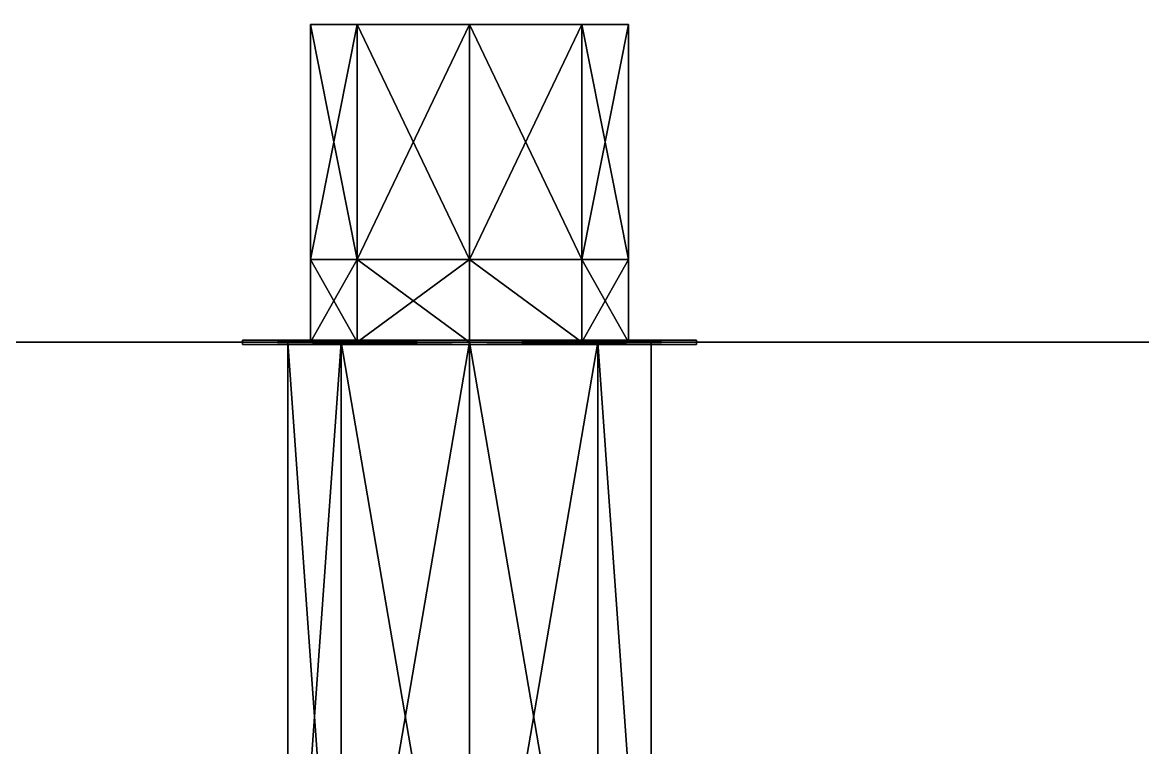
# Model space of a CAD drawing. Extents: x -150 to 2334, y -150 to 2984.
# Drawn here: x 1724.15 to 1748.83, y 2210.86 to 2226.84 of the extents above; entities that cross this region are included whole.
import ezdxf

# ---------------------------------------------------------------- set-up
doc = ezdxf.new("R2010")
doc.units = 0
for name, color, linetype in [('LAYER0', 7, 'CONTINUOUS'), ('LAYER100', 9, 'CONTINUOUS'), ('LAYER176', 251, 'CONTINUOUS'), ('LAYER276', 7, 'CONTINUOUS'), ('LAYER311', 7, 'CONTINUOUS'), ('LAYER558', 7, 'CONTINUOUS'), ('LAYER728', 251, 'CONTINUOUS'), ('LAYER73', 7, 'CONTINUOUS'), ('LAYER74', 9, 'CONTINUOUS'), ('LAYER82', 7, 'CONTINUOUS'), ('LAYER91', 9, 'CONTINUOUS'), ('LAYER99', 7, 'CONTINUOUS')]:
    doc.layers.add(name, color=color, linetype=linetype)

msp = doc.modelspace()

# ---------------------------------------------------------------- linework, layer by layer
at = {"layer": 'LAYER0', "invisible_edges": 1}
for points in [[(2334, 2984, -5), (-150, -150, -5), (-150, 2984, -5), (2334, 2984, -5)], [(-150, -150, -5), (2334, 2984, -5), (2334, -150, -5), (-150, -150, -5)], [(2334, -150), (-150, 2984), (-150, -150), (2334, -150)], [(-150, 2984), (2334, -150), (2334, 2984), (-150, 2984)]]:
    msp.add_3dface(points, dxfattribs=at)
at = {"layer": 'LAYER100'}
for points in [[(1731.525, 2226.792, 1927.475), (1730.5, 2221.612, 1925), (1731.525, 2221.612, 1927.475), (1731.525, 2226.792, 1927.475)], [(1730.5, 2226.792, 1925), (1730.5, 2221.612, 1925), (1731.525, 2226.792, 1927.475), (1730.5, 2226.792, 1925)], [(1730.5, 2226.792, 1925), (1731.525, 2221.612, 1922.525), (1730.5, 2221.612, 1925), (1730.5, 2226.792, 1925)], [(1731.525, 2226.792, 1922.525), (1731.525, 2221.612, 1922.525), (1730.5, 2226.792, 1925), (1731.525, 2226.792, 1922.525)], [(1737.5, 2226.792, 1925), (1730.5, 2226.792, 1925), (1731.525, 2226.792, 1927.475), (1737.5, 2226.792, 1925)], [(1736.475, 2226.792, 1922.525), (1730.5, 2226.792, 1925), (1737.5, 2226.792, 1925), (1736.475, 2226.792, 1922.525)], [(1734, 2226.792, 1921.5), (1730.5, 2226.792, 1925), (1736.475, 2226.792, 1922.525), (1734, 2226.792, 1921.5)], [(1731.525, 2226.792, 1922.525), (1730.5, 2226.792, 1925), (1734, 2226.792, 1921.5), (1731.525, 2226.792, 1922.525)], [(1734, 2226.792, 1928.5), (1731.525, 2221.612, 1927.475), (1734, 2221.612, 1928.5), (1734, 2226.792, 1928.5)], [(1731.525, 2226.792, 1927.475), (1731.525, 2221.612, 1927.475), (1734, 2226.792, 1928.5), (1731.525, 2226.792, 1927.475)], [(1734, 2226.792, 1921.5), (1731.525, 2221.612, 1922.525), (1731.525, 2226.792, 1922.525), (1734, 2226.792, 1921.5)], [(1734, 2221.612, 1921.5), (1731.525, 2221.612, 1922.525), (1734, 2226.792, 1921.5), (1734, 2221.612, 1921.5)], [(1736.475, 2226.792, 1927.475), (1731.525, 2226.792, 1927.475), (1734, 2226.792, 1928.5), (1736.475, 2226.792, 1927.475)], [(1737.5, 2226.792, 1925), (1731.525, 2226.792, 1927.475), (1736.475, 2226.792, 1927.475), (1737.5, 2226.792, 1925)], [(1731.525, 2226.792, 1922.525), (1734, 2221.612, 1921.5), (1731.525, 2221.612, 1922.525), (1731.525, 2226.792, 1922.525)], [(1734, 2226.792, 1921.5), (1734, 2221.612, 1921.5), (1731.525, 2226.792, 1922.525), (1734, 2226.792, 1921.5)], [(1736.475, 2226.792, 1927.475), (1734, 2221.612, 1928.5), (1736.475, 2221.612, 1927.475), (1736.475, 2226.792, 1927.475)], [(1734, 2226.792, 1928.5), (1734, 2221.612, 1928.5), (1736.475, 2226.792, 1927.475), (1734, 2226.792, 1928.5)], [(1736.475, 2221.612, 1922.525), (1734, 2226.792, 1921.5), (1736.475, 2226.792, 1922.525), (1736.475, 2221.612, 1922.525)], [(1734, 2221.612, 1921.5), (1734, 2226.792, 1921.5), (1736.475, 2221.612, 1922.525), (1734, 2221.612, 1921.5)], [(1736.475, 2221.612, 1927.475), (1737.5, 2226.792, 1925), (1736.475, 2226.792, 1927.475), (1736.475, 2221.612, 1927.475)], [(1737.5, 2221.612, 1925), (1737.5, 2226.792, 1925), (1736.475, 2221.612, 1927.475), (1737.5, 2221.612, 1925)], [(1737.5, 2221.612, 1925), (1736.475, 2226.792, 1922.525), (1737.5, 2226.792, 1925), (1737.5, 2221.612, 1925)], [(1736.475, 2221.612, 1922.525), (1736.475, 2226.792, 1922.525), (1737.5, 2221.612, 1925), (1736.475, 2221.612, 1922.525)], [(1731.525, 2219.792, 1927.475), (1730.5, 2221.612, 1925), (1730.5, 2219.792, 1925), (1731.525, 2219.792, 1927.475)], [(1731.525, 2221.612, 1927.475), (1730.5, 2221.612, 1925), (1731.525, 2219.792, 1927.475), (1731.525, 2221.612, 1927.475)], [(1730.5, 2219.792, 1925), (1731.525, 2221.612, 1922.525), (1731.525, 2219.792, 1922.525), (1730.5, 2219.792, 1925)], [(1730.5, 2221.612, 1925), (1731.525, 2221.612, 1922.525), (1730.5, 2219.792, 1925), (1730.5, 2221.612, 1925)], [(1734, 2219.792, 1928.5), (1731.525, 2221.612, 1927.475), (1731.525, 2219.792, 1927.475), (1734, 2219.792, 1928.5)], [(1734, 2221.612, 1928.5), (1731.525, 2221.612, 1927.475), (1734, 2219.792, 1928.5), (1734, 2221.612, 1928.5)], [(1734, 2221.612, 1921.5), (1731.525, 2219.792, 1922.525), (1731.525, 2221.612, 1922.525), (1734, 2221.612, 1921.5)], [(1734, 2219.792, 1921.5), (1731.525, 2219.792, 1922.525), (1734, 2221.612, 1921.5), (1734, 2219.792, 1921.5)], [(1731.525, 2221.612, 1922.525), (1734, 2219.792, 1921.5), (1731.525, 2219.792, 1922.525), (1731.525, 2221.612, 1922.525)], [(1734, 2221.612, 1921.5), (1734, 2219.792, 1921.5), (1731.525, 2221.612, 1922.525), (1734, 2221.612, 1921.5)], [(1736.475, 2219.792, 1927.475), (1734, 2221.612, 1928.5), (1734, 2219.792, 1928.5), (1736.475, 2219.792, 1927.475)], [(1736.475, 2221.612, 1927.475), (1734, 2221.612, 1928.5), (1736.475, 2219.792, 1927.475), (1736.475, 2221.612, 1927.475)], [(1736.475, 2219.792, 1922.525), (1734, 2221.612, 1921.5), (1736.475, 2221.612, 1922.525), (1736.475, 2219.792, 1922.525)], [(1734, 2219.792, 1921.5), (1734, 2221.612, 1921.5), (1736.475, 2219.792, 1922.525), (1734, 2219.792, 1921.5)], [(1736.475, 2219.792, 1927.475), (1737.5, 2221.612, 1925), (1736.475, 2221.612, 1927.475), (1736.475, 2219.792, 1927.475)], [(1737.5, 2219.792, 1925), (1737.5, 2221.612, 1925), (1736.475, 2219.792, 1927.475), (1737.5, 2219.792, 1925)], [(1737.5, 2219.792, 1925), (1736.475, 2221.612, 1922.525), (1737.5, 2221.612, 1925), (1737.5, 2219.792, 1925)], [(1736.475, 2219.792, 1922.525), (1736.475, 2221.612, 1922.525), (1737.5, 2219.792, 1925), (1736.475, 2219.792, 1922.525)], [(1729, 2219.842, 1930), (1739, 2219.842, 1920), (1739, 2219.842, 1930), (1729, 2219.842, 1930)], [(1729, 2219.842, 1920), (1739, 2219.842, 1920), (1729, 2219.842, 1930), (1729, 2219.842, 1920)], [(1729, 2219.842, 1930), (1739, 2219.742, 1930), (1739, 2219.842, 1930), (1729, 2219.842, 1930)], [(1729, 2219.742, 1930), (1739, 2219.742, 1930), (1729, 2219.842, 1930), (1729, 2219.742, 1930)], [(1729, 2219.742, 1920), (1729, 2219.842, 1930), (1729, 2219.742, 1930), (1729, 2219.742, 1920)], [(1729, 2219.842, 1920), (1729, 2219.842, 1930), (1729, 2219.742, 1920), (1729, 2219.842, 1920)], [(1739, 2219.842, 1920), (1729, 2219.742, 1920), (1729, 2219.842, 1920), (1739, 2219.842, 1920)], [(1739, 2219.742, 1920), (1729, 2219.742, 1920), (1739, 2219.842, 1920), (1739, 2219.742, 1920)], [(1729, 2219.742, 1930), (1729, 2219.842, 1920), (1729, 2219.742, 1920), (1729, 2219.742, 1930)], [(1729, 2219.842, 1930), (1729, 2219.842, 1920), (1729, 2219.742, 1930), (1729, 2219.842, 1930)], [(1739, 2219.842, 1920), (1729, 2219.742, 1920), (1729, 2219.842, 1920), (1739, 2219.842, 1920)], [(1739, 2219.742, 1920), (1729, 2219.742, 1920), (1739, 2219.842, 1920), (1739, 2219.742, 1920)], [(1729, 2219.842, 1930), (1739, 2219.742, 1930), (1739, 2219.842, 1930), (1729, 2219.842, 1930)], [(1729, 2219.742, 1930), (1739, 2219.742, 1930), (1729, 2219.842, 1930), (1729, 2219.742, 1930)], [(1739, 2219.842, 1930), (1729, 2219.842, 1920), (1729, 2219.842, 1930), (1739, 2219.842, 1930)], [(1739, 2219.842, 1920), (1729, 2219.842, 1920), (1739, 2219.842, 1930), (1739, 2219.842, 1920)], [(1731.172, 2219.792, 1927.828), (1730, 2203.292, 1925), (1731.172, 2203.292, 1927.828), (1731.172, 2219.792, 1927.828)], [(1730, 2219.792, 1925), (1730, 2203.292, 1925), (1731.172, 2219.792, 1927.828), (1730, 2219.792, 1925)], [(1730, 2219.792, 1925), (1731.172, 2203.292, 1922.172), (1730, 2203.292, 1925), (1730, 2219.792, 1925)], [(1731.172, 2219.792, 1922.172), (1731.172, 2203.292, 1922.172), (1730, 2219.792, 1925), (1731.172, 2219.792, 1922.172)], [(1734, 2219.792, 1929), (1731.172, 2203.292, 1927.828), (1734, 2203.292, 1929), (1734, 2219.792, 1929)], [(1731.172, 2219.792, 1927.828), (1731.172, 2203.292, 1927.828), (1734, 2219.792, 1929), (1731.172, 2219.792, 1927.828)], [(1731.172, 2219.792, 1922.172), (1734, 2203.292, 1921), (1731.172, 2203.292, 1922.172), (1731.172, 2219.792, 1922.172)], [(1734, 2219.792, 1921), (1734, 2203.292, 1921), (1731.172, 2219.792, 1922.172), (1734, 2219.792, 1921)], [(1731.172, 2219.792, 1922.172), (1734, 2203.292, 1921), (1731.172, 2203.292, 1922.172), (1731.172, 2219.792, 1922.172)], [(1734, 2219.792, 1921), (1734, 2203.292, 1921), (1731.172, 2219.792, 1922.172), (1734, 2219.792, 1921)], [(1736.828, 2219.792, 1927.828), (1734, 2203.292, 1929), (1736.828, 2203.292, 1927.828), (1736.828, 2219.792, 1927.828)], [(1734, 2219.792, 1929), (1734, 2203.292, 1929), (1736.828, 2219.792, 1927.828), (1734, 2219.792, 1929)], [(1734, 2219.792, 1921), (1736.828, 2203.292, 1922.172), (1734, 2203.292, 1921), (1734, 2219.792, 1921)], [(1736.828, 2219.792, 1922.172), (1736.828, 2203.292, 1922.172), (1734, 2219.792, 1921), (1736.828, 2219.792, 1922.172)], [(1738, 2203.292, 1925), (1736.828, 2219.792, 1927.828), (1736.828, 2203.292, 1927.828), (1738, 2203.292, 1925)], [(1738, 2219.792, 1925), (1736.828, 2219.792, 1927.828), (1738, 2203.292, 1925), (1738, 2219.792, 1925)], [(1738, 2203.292, 1925), (1736.828, 2219.792, 1922.172), (1738, 2219.792, 1925), (1738, 2203.292, 1925)], [(1736.828, 2203.292, 1922.172), (1736.828, 2219.792, 1922.172), (1738, 2203.292, 1925), (1736.828, 2203.292, 1922.172)], [(1739, 2219.742, 1930), (1739, 2219.842, 1920), (1739, 2219.742, 1920), (1739, 2219.742, 1930)], [(1739, 2219.842, 1930), (1739, 2219.842, 1920), (1739, 2219.742, 1930), (1739, 2219.842, 1930)], [(1739, 2219.842, 1930), (1739, 2219.742, 1920), (1739, 2219.842, 1920), (1739, 2219.842, 1930)], [(1739, 2219.742, 1930), (1739, 2219.742, 1920), (1739, 2219.842, 1930), (1739, 2219.742, 1930)], [(1729, 2219.742, 1930), (1739, 2219.742, 1920), (1739, 2219.742, 1930), (1729, 2219.742, 1930)], [(1729, 2219.742, 1920), (1739, 2219.742, 1920), (1729, 2219.742, 1930), (1729, 2219.742, 1920)], [(1729, 2219.742, 1930), (1739, 2219.742, 1920), (1739, 2219.742, 1930), (1729, 2219.742, 1930)], [(1729, 2219.742, 1920), (1739, 2219.742, 1920), (1729, 2219.742, 1930), (1729, 2219.742, 1920)]]:
    msp.add_3dface(points, dxfattribs=at)
at = {"layer": 'LAYER176', "invisible_edges": 1}
for points in [[(2164, 2237.792), (1614, 2219.792), (1614, 2237.792), (2164, 2237.792)], [(1614, 2219.792), (2164, 2237.792), (2164, 2219.792), (1614, 2219.792)], [(2164, 2219.792, 2350), (1614, 2237.792, 2350), (1614, 2219.792, 2350), (2164, 2219.792, 2350)], [(1614, 2237.792, 2350), (2164, 2219.792, 2350), (2164, 2237.792, 2350), (1614, 2237.792, 2350)], [(2164, 2219.792, 2350), (1614, 2219.792), (2164, 2219.792), (2164, 2219.792, 2350)], [(1614, 2219.792), (2164, 2219.792, 2350), (1614, 2219.792, 2350), (1614, 2219.792)]]:
    msp.add_3dface(points, dxfattribs=at)
at = {"layer": 'LAYER276', "invisible_edges": 1}
for points in [[(2164, 1507.122, 80), (1614, 2219.792, 80), (2164, 2219.792, 80), (2164, 1507.122, 80)], [(1614, 2219.792, 80), (2164, 1507.122, 80), (1614, 1507.122, 80), (1614, 2219.792, 80)], [(2164, 2219.792, 98), (1614, 2219.792, 80), (1614, 2219.792, 98), (2164, 2219.792, 98)], [(1614, 2219.792, 80), (2164, 2219.792, 98), (2164, 2219.792, 80), (1614, 2219.792, 80)], [(1614, 1507.122, 98), (2164, 2219.792, 98), (1614, 2219.792, 98), (1614, 1507.122, 98)], [(2164, 2219.792, 98), (1614, 1507.122, 98), (2164, 1507.122, 98), (2164, 2219.792, 98)]]:
    msp.add_3dface(points, dxfattribs=at)
at = {"layer": 'LAYER311', "invisible_edges": 1}
for points in [[(2164, 2219.792, 2349), (1614, 1507.122, 2349), (2164, 1507.122, 2349), (2164, 2219.792, 2349)], [(1614, 1507.122, 2349), (2164, 2219.792, 2349), (1614, 2219.792, 2349), (1614, 1507.122, 2349)], [(2164, 2219.792, 2349), (1614, 2219.792, 2331), (1614, 2219.792, 2349), (2164, 2219.792, 2349)], [(1614, 2219.792, 2331), (2164, 2219.792, 2349), (2164, 2219.792, 2331), (1614, 2219.792, 2331)], [(1614, 2219.792, 2331), (2164, 1507.122, 2331), (1614, 1507.122, 2331), (1614, 2219.792, 2331)], [(2164, 1507.122, 2331), (1614, 2219.792, 2331), (2164, 2219.792, 2331), (2164, 1507.122, 2331)]]:
    msp.add_3dface(points, dxfattribs=at)
at = {"layer": 'LAYER558', "invisible_edges": 1}
for points in [[(1772, 2219.792, 296), (1692, 2219.792, 848), (1772, 2219.792, 848), (1772, 2219.792, 296)], [(1692, 2219.792, 848), (1772, 2219.792, 296), (1692, 2219.792, 296), (1692, 2219.792, 848)], [(1772, 2201.792, 848), (1692, 2219.792, 848), (1692, 2201.792, 848), (1772, 2201.792, 848)], [(1692, 2219.792, 848), (1772, 2201.792, 848), (1772, 2219.792, 848), (1692, 2219.792, 848)], [(1772, 2219.792, 296), (1692, 2201.792, 296), (1692, 2219.792, 296), (1772, 2219.792, 296)], [(1692, 2201.792, 296), (1772, 2219.792, 296), (1772, 2201.792, 296), (1692, 2201.792, 296)]]:
    msp.add_3dface(points, dxfattribs=at)
at = {"layer": 'LAYER728', "invisible_edges": 1}
for points in [[(2204, 2237.792, 2420), (1632, 2219.792, 2420), (2204, 2219.792, 2420), (2204, 2237.792, 2420)], [(1632, 2219.792, 2420), (2204, 2237.792, 2420), (1632, 2237.792, 2420), (1632, 2219.792, 2420)], [(1632, 2237.792, 2350), (2204, 2219.792, 2350), (1632, 2219.792, 2350), (1632, 2237.792, 2350)], [(2204, 2219.792, 2350), (1632, 2237.792, 2350), (2204, 2237.792, 2350), (2204, 2219.792, 2350)], [(2204, 2219.792, 2350), (1632, 2219.792, 2420), (1632, 2219.792, 2350), (2204, 2219.792, 2350)], [(1632, 2219.792, 2420), (2204, 2219.792, 2350), (2204, 2219.792, 2420), (1632, 2219.792, 2420)]]:
    msp.add_3dface(points, dxfattribs=at)
at = {"layer": 'LAYER73', "invisible_edges": 1}
for points in [[(2139.4, 2219.795, 866), (1674, 1507.125, 866), (2139.4, 1507.125, 866), (2139.4, 2219.795, 866)], [(1674, 1507.125, 866), (2139.4, 2219.795, 866), (1674, 2219.795, 866), (1674, 1507.125, 866)], [(2139.4, 2219.795, 866), (1674, 2219.795, 848), (1674, 2219.795, 866), (2139.4, 2219.795, 866)], [(1674, 2219.795, 848), (2139.4, 2219.795, 866), (2139.4, 2219.795, 848), (1674, 2219.795, 848)], [(1674, 2219.795, 848), (2139.4, 1507.125, 848), (1674, 1507.125, 848), (1674, 2219.795, 848)], [(2139.4, 1507.125, 848), (1674, 2219.795, 848), (2139.4, 2219.795, 848), (2139.4, 1507.125, 848)]]:
    msp.add_3dface(points, dxfattribs=at)
at = {"layer": 'LAYER74'}
for points in [[(1731.525, 2226.792, 859.4749), (1730.5, 2221.612, 857), (1731.525, 2221.612, 859.4749), (1731.525, 2226.792, 859.4749)], [(1730.5, 2226.792, 857), (1730.5, 2221.612, 857), (1731.525, 2226.792, 859.4749), (1730.5, 2226.792, 857)], [(1730.5, 2226.792, 857), (1731.525, 2221.612, 854.5251), (1730.5, 2221.612, 857), (1730.5, 2226.792, 857)], [(1731.525, 2226.792, 854.5251), (1731.525, 2221.612, 854.5251), (1730.5, 2226.792, 857), (1731.525, 2226.792, 854.5251)], [(1737.5, 2226.792, 857), (1730.5, 2226.792, 857), (1731.525, 2226.792, 859.4749), (1737.5, 2226.792, 857)], [(1736.475, 2226.792, 854.5251), (1730.5, 2226.792, 857), (1737.5, 2226.792, 857), (1736.475, 2226.792, 854.5251)], [(1734, 2226.792, 853.5), (1730.5, 2226.792, 857), (1736.475, 2226.792, 854.5251), (1734, 2226.792, 853.5)], [(1731.525, 2226.792, 854.5251), (1730.5, 2226.792, 857), (1734, 2226.792, 853.5), (1731.525, 2226.792, 854.5251)], [(1734, 2226.792, 860.5), (1731.525, 2221.612, 859.4749), (1734, 2221.612, 860.5), (1734, 2226.792, 860.5)], [(1731.525, 2226.792, 859.4749), (1731.525, 2221.612, 859.4749), (1734, 2226.792, 860.5), (1731.525, 2226.792, 859.4749)], [(1734, 2226.792, 853.5), (1731.525, 2221.612, 854.5251), (1731.525, 2226.792, 854.5251), (1734, 2226.792, 853.5)], [(1734, 2221.612, 853.5), (1731.525, 2221.612, 854.5251), (1734, 2226.792, 853.5), (1734, 2221.612, 853.5)], [(1736.475, 2226.792, 859.4749), (1731.525, 2226.792, 859.4749), (1734, 2226.792, 860.5), (1736.475, 2226.792, 859.4749)], [(1737.5, 2226.792, 857), (1731.525, 2226.792, 859.4749), (1736.475, 2226.792, 859.4749), (1737.5, 2226.792, 857)], [(1731.525, 2226.792, 854.5251), (1734, 2221.612, 853.5), (1731.525, 2221.612, 854.5251), (1731.525, 2226.792, 854.5251)], [(1734, 2226.792, 853.5), (1734, 2221.612, 853.5), (1731.525, 2226.792, 854.5251), (1734, 2226.792, 853.5)], [(1736.475, 2226.792, 859.4749), (1734, 2221.612, 860.5), (1736.475, 2221.612, 859.4749), (1736.475, 2226.792, 859.4749)], [(1734, 2226.792, 860.5), (1734, 2221.612, 860.5), (1736.475, 2226.792, 859.4749), (1734, 2226.792, 860.5)], [(1736.475, 2221.612, 854.5251), (1734, 2226.792, 853.5), (1736.475, 2226.792, 854.5251), (1736.475, 2221.612, 854.5251)], [(1734, 2221.612, 853.5), (1734, 2226.792, 853.5), (1736.475, 2221.612, 854.5251), (1734, 2221.612, 853.5)], [(1736.475, 2221.612, 859.4749), (1737.5, 2226.792, 857), (1736.475, 2226.792, 859.4749), (1736.475, 2221.612, 859.4749)], [(1737.5, 2221.612, 857), (1737.5, 2226.792, 857), (1736.475, 2221.612, 859.4749), (1737.5, 2221.612, 857)], [(1737.5, 2221.612, 857), (1736.475, 2226.792, 854.5251), (1737.5, 2226.792, 857), (1737.5, 2221.612, 857)], [(1736.475, 2221.612, 854.5251), (1736.475, 2226.792, 854.5251), (1737.5, 2221.612, 857), (1736.475, 2221.612, 854.5251)], [(1731.525, 2219.792, 859.4749), (1730.5, 2221.612, 857), (1730.5, 2219.792, 857), (1731.525, 2219.792, 859.4749)], [(1731.525, 2221.612, 859.4749), (1730.5, 2221.612, 857), (1731.525, 2219.792, 859.4749), (1731.525, 2221.612, 859.4749)], [(1730.5, 2219.792, 857), (1731.525, 2221.612, 854.5251), (1731.525, 2219.792, 854.5251), (1730.5, 2219.792, 857)], [(1730.5, 2221.612, 857), (1731.525, 2221.612, 854.5251), (1730.5, 2219.792, 857), (1730.5, 2221.612, 857)], [(1734, 2219.792, 860.5), (1731.525, 2221.612, 859.4749), (1731.525, 2219.792, 859.4749), (1734, 2219.792, 860.5)], [(1734, 2221.612, 860.5), (1731.525, 2221.612, 859.4749), (1734, 2219.792, 860.5), (1734, 2221.612, 860.5)], [(1734, 2221.612, 853.5), (1731.525, 2219.792, 854.5251), (1731.525, 2221.612, 854.5251), (1734, 2221.612, 853.5)], [(1734, 2219.792, 853.5), (1731.525, 2219.792, 854.5251), (1734, 2221.612, 853.5), (1734, 2219.792, 853.5)], [(1731.525, 2221.612, 854.5251), (1734, 2219.792, 853.5), (1731.525, 2219.792, 854.5251), (1731.525, 2221.612, 854.5251)], [(1734, 2221.612, 853.5), (1734, 2219.792, 853.5), (1731.525, 2221.612, 854.5251), (1734, 2221.612, 853.5)], [(1736.475, 2219.792, 859.4749), (1734, 2221.612, 860.5), (1734, 2219.792, 860.5), (1736.475, 2219.792, 859.4749)], [(1736.475, 2221.612, 859.4749), (1734, 2221.612, 860.5), (1736.475, 2219.792, 859.4749), (1736.475, 2221.612, 859.4749)], [(1736.475, 2219.792, 854.5251), (1734, 2221.612, 853.5), (1736.475, 2221.612, 854.5251), (1736.475, 2219.792, 854.5251)], [(1734, 2219.792, 853.5), (1734, 2221.612, 853.5), (1736.475, 2219.792, 854.5251), (1734, 2219.792, 853.5)], [(1736.475, 2219.792, 859.4749), (1737.5, 2221.612, 857), (1736.475, 2221.612, 859.4749), (1736.475, 2219.792, 859.4749)], [(1737.5, 2219.792, 857), (1737.5, 2221.612, 857), (1736.475, 2219.792, 859.4749), (1737.5, 2219.792, 857)], [(1737.5, 2219.792, 857), (1736.475, 2221.612, 854.5251), (1737.5, 2221.612, 857), (1737.5, 2219.792, 857)], [(1736.475, 2219.792, 854.5251), (1736.475, 2221.612, 854.5251), (1737.5, 2219.792, 857), (1736.475, 2219.792, 854.5251)], [(1729, 2219.842, 862), (1739, 2219.842, 852), (1739, 2219.842, 862), (1729, 2219.842, 862)], [(1729, 2219.842, 852), (1739, 2219.842, 852), (1729, 2219.842, 862), (1729, 2219.842, 852)], [(1729, 2219.842, 862), (1739, 2219.742, 862), (1739, 2219.842, 862), (1729, 2219.842, 862)], [(1729, 2219.742, 862), (1739, 2219.742, 862), (1729, 2219.842, 862), (1729, 2219.742, 862)], [(1729, 2219.742, 852), (1729, 2219.842, 862), (1729, 2219.742, 862), (1729, 2219.742, 852)], [(1729, 2219.842, 852), (1729, 2219.842, 862), (1729, 2219.742, 852), (1729, 2219.842, 852)], [(1739, 2219.842, 852), (1729, 2219.742, 852), (1729, 2219.842, 852), (1739, 2219.842, 852)], [(1739, 2219.742, 852), (1729, 2219.742, 852), (1739, 2219.842, 852), (1739, 2219.742, 852)], [(1729, 2219.742, 862), (1729, 2219.842, 852), (1729, 2219.742, 852), (1729, 2219.742, 862)], [(1729, 2219.842, 862), (1729, 2219.842, 852), (1729, 2219.742, 862), (1729, 2219.842, 862)], [(1739, 2219.842, 852), (1729, 2219.742, 852), (1729, 2219.842, 852), (1739, 2219.842, 852)], [(1739, 2219.742, 852), (1729, 2219.742, 852), (1739, 2219.842, 852), (1739, 2219.742, 852)], [(1729, 2219.842, 862), (1739, 2219.742, 862), (1739, 2219.842, 862), (1729, 2219.842, 862)], [(1729, 2219.742, 862), (1739, 2219.742, 862), (1729, 2219.842, 862), (1729, 2219.742, 862)], [(1739, 2219.842, 862), (1729, 2219.842, 852), (1729, 2219.842, 862), (1739, 2219.842, 862)], [(1739, 2219.842, 852), (1729, 2219.842, 852), (1739, 2219.842, 862), (1739, 2219.842, 852)], [(1731.172, 2219.792, 859.8284), (1730, 2203.292, 857), (1731.172, 2203.292, 859.8284), (1731.172, 2219.792, 859.8284)], [(1730, 2219.792, 857), (1730, 2203.292, 857), (1731.172, 2219.792, 859.8284), (1730, 2219.792, 857)], [(1730, 2219.792, 857), (1731.172, 2203.292, 854.1716), (1730, 2203.292, 857), (1730, 2219.792, 857)], [(1731.172, 2219.792, 854.1716), (1731.172, 2203.292, 854.1716), (1730, 2219.792, 857), (1731.172, 2219.792, 854.1716)], [(1734, 2219.792, 861), (1731.172, 2203.292, 859.8284), (1734, 2203.292, 861), (1734, 2219.792, 861)], [(1731.172, 2219.792, 859.8284), (1731.172, 2203.292, 859.8284), (1734, 2219.792, 861), (1731.172, 2219.792, 859.8284)], [(1731.172, 2219.792, 854.1716), (1734, 2203.292, 853), (1731.172, 2203.292, 854.1716), (1731.172, 2219.792, 854.1716)], [(1734, 2219.792, 853), (1734, 2203.292, 853), (1731.172, 2219.792, 854.1716), (1734, 2219.792, 853)], [(1731.172, 2219.792, 854.1716), (1734, 2203.292, 853), (1731.172, 2203.292, 854.1716), (1731.172, 2219.792, 854.1716)], [(1734, 2219.792, 853), (1734, 2203.292, 853), (1731.172, 2219.792, 854.1716), (1734, 2219.792, 853)], [(1736.828, 2219.792, 859.8284), (1734, 2203.292, 861), (1736.828, 2203.292, 859.8284), (1736.828, 2219.792, 859.8284)], [(1734, 2219.792, 861), (1734, 2203.292, 861), (1736.828, 2219.792, 859.8284), (1734, 2219.792, 861)], [(1734, 2219.792, 853), (1736.828, 2203.292, 854.1716), (1734, 2203.292, 853), (1734, 2219.792, 853)], [(1736.828, 2219.792, 854.1716), (1736.828, 2203.292, 854.1716), (1734, 2219.792, 853), (1736.828, 2219.792, 854.1716)], [(1738, 2203.292, 857), (1736.828, 2219.792, 859.8284), (1736.828, 2203.292, 859.8284), (1738, 2203.292, 857)], [(1738, 2219.792, 857), (1736.828, 2219.792, 859.8284), (1738, 2203.292, 857), (1738, 2219.792, 857)], [(1738, 2203.292, 857), (1736.828, 2219.792, 854.1716), (1738, 2219.792, 857), (1738, 2203.292, 857)], [(1736.828, 2203.292, 854.1716), (1736.828, 2219.792, 854.1716), (1738, 2203.292, 857), (1736.828, 2203.292, 854.1716)], [(1739, 2219.742, 862), (1739, 2219.842, 852), (1739, 2219.742, 852), (1739, 2219.742, 862)], [(1739, 2219.842, 862), (1739, 2219.842, 852), (1739, 2219.742, 862), (1739, 2219.842, 862)], [(1739, 2219.842, 862), (1739, 2219.742, 852), (1739, 2219.842, 852), (1739, 2219.842, 862)], [(1739, 2219.742, 862), (1739, 2219.742, 852), (1739, 2219.842, 862), (1739, 2219.742, 862)], [(1729, 2219.742, 862), (1739, 2219.742, 852), (1739, 2219.742, 862), (1729, 2219.742, 862)], [(1729, 2219.742, 852), (1739, 2219.742, 852), (1729, 2219.742, 862), (1729, 2219.742, 852)], [(1729, 2219.742, 862), (1739, 2219.742, 852), (1739, 2219.742, 862), (1729, 2219.742, 862)], [(1729, 2219.742, 852), (1739, 2219.742, 852), (1729, 2219.742, 862), (1729, 2219.742, 852)]]:
    msp.add_3dface(points, dxfattribs=at)
at = {"layer": 'LAYER82', "invisible_edges": 1}
for points in [[(2139.4, 2219.795, 296), (1674, 1507.125, 296), (2139.4, 1507.125, 296), (2139.4, 2219.795, 296)], [(1674, 1507.125, 296), (2139.4, 2219.795, 296), (1674, 2219.795, 296), (1674, 1507.125, 296)], [(2139.4, 2219.795, 296), (1674, 2219.795, 278), (1674, 2219.795, 296), (2139.4, 2219.795, 296)], [(1674, 2219.795, 278), (2139.4, 2219.795, 296), (2139.4, 2219.795, 278), (1674, 2219.795, 278)], [(1674, 2219.795, 278), (2139.4, 1507.125, 278), (1674, 1507.125, 278), (1674, 2219.795, 278)], [(2139.4, 1507.125, 278), (1674, 2219.795, 278), (2139.4, 2219.795, 278), (2139.4, 1507.125, 278)]]:
    msp.add_3dface(points, dxfattribs=at)
at = {"layer": 'LAYER91'}
for points in [[(1731.525, 2226.792, 289.4749), (1730.5, 2221.612, 287), (1731.525, 2221.612, 289.4749), (1731.525, 2226.792, 289.4749)], [(1730.5, 2226.792, 287), (1730.5, 2221.612, 287), (1731.525, 2226.792, 289.4749), (1730.5, 2226.792, 287)], [(1730.5, 2226.792, 287), (1731.525, 2221.612, 284.5251), (1730.5, 2221.612, 287), (1730.5, 2226.792, 287)], [(1731.525, 2226.792, 284.5251), (1731.525, 2221.612, 284.5251), (1730.5, 2226.792, 287), (1731.525, 2226.792, 284.5251)], [(1737.5, 2226.792, 287), (1730.5, 2226.792, 287), (1731.525, 2226.792, 289.4749), (1737.5, 2226.792, 287)], [(1736.475, 2226.792, 284.5251), (1730.5, 2226.792, 287), (1737.5, 2226.792, 287), (1736.475, 2226.792, 284.5251)], [(1734, 2226.792, 283.5), (1730.5, 2226.792, 287), (1736.475, 2226.792, 284.5251), (1734, 2226.792, 283.5)], [(1731.525, 2226.792, 284.5251), (1730.5, 2226.792, 287), (1734, 2226.792, 283.5), (1731.525, 2226.792, 284.5251)], [(1734, 2226.792, 290.5), (1731.525, 2221.612, 289.4749), (1734, 2221.612, 290.5), (1734, 2226.792, 290.5)], [(1731.525, 2226.792, 289.4749), (1731.525, 2221.612, 289.4749), (1734, 2226.792, 290.5), (1731.525, 2226.792, 289.4749)], [(1734, 2226.792, 283.5), (1731.525, 2221.612, 284.5251), (1731.525, 2226.792, 284.5251), (1734, 2226.792, 283.5)], [(1734, 2221.612, 283.5), (1731.525, 2221.612, 284.5251), (1734, 2226.792, 283.5), (1734, 2221.612, 283.5)], [(1736.475, 2226.792, 289.4749), (1731.525, 2226.792, 289.4749), (1734, 2226.792, 290.5), (1736.475, 2226.792, 289.4749)], [(1737.5, 2226.792, 287), (1731.525, 2226.792, 289.4749), (1736.475, 2226.792, 289.4749), (1737.5, 2226.792, 287)], [(1731.525, 2226.792, 284.5251), (1734, 2221.612, 283.5), (1731.525, 2221.612, 284.5251), (1731.525, 2226.792, 284.5251)], [(1734, 2226.792, 283.5), (1734, 2221.612, 283.5), (1731.525, 2226.792, 284.5251), (1734, 2226.792, 283.5)], [(1736.475, 2226.792, 289.4749), (1734, 2221.612, 290.5), (1736.475, 2221.612, 289.4749), (1736.475, 2226.792, 289.4749)], [(1734, 2226.792, 290.5), (1734, 2221.612, 290.5), (1736.475, 2226.792, 289.4749), (1734, 2226.792, 290.5)], [(1736.475, 2221.612, 284.5251), (1734, 2226.792, 283.5), (1736.475, 2226.792, 284.5251), (1736.475, 2221.612, 284.5251)], [(1734, 2221.612, 283.5), (1734, 2226.792, 283.5), (1736.475, 2221.612, 284.5251), (1734, 2221.612, 283.5)], [(1736.475, 2221.612, 289.4749), (1737.5, 2226.792, 287), (1736.475, 2226.792, 289.4749), (1736.475, 2221.612, 289.4749)], [(1737.5, 2221.612, 287), (1737.5, 2226.792, 287), (1736.475, 2221.612, 289.4749), (1737.5, 2221.612, 287)], [(1737.5, 2221.612, 287), (1736.475, 2226.792, 284.5251), (1737.5, 2226.792, 287), (1737.5, 2221.612, 287)], [(1736.475, 2221.612, 284.5251), (1736.475, 2226.792, 284.5251), (1737.5, 2221.612, 287), (1736.475, 2221.612, 284.5251)], [(1731.525, 2219.792, 289.4749), (1730.5, 2221.612, 287), (1730.5, 2219.792, 287), (1731.525, 2219.792, 289.4749)], [(1731.525, 2221.612, 289.4749), (1730.5, 2221.612, 287), (1731.525, 2219.792, 289.4749), (1731.525, 2221.612, 289.4749)], [(1730.5, 2219.792, 287), (1731.525, 2221.612, 284.5251), (1731.525, 2219.792, 284.5251), (1730.5, 2219.792, 287)], [(1730.5, 2221.612, 287), (1731.525, 2221.612, 284.5251), (1730.5, 2219.792, 287), (1730.5, 2221.612, 287)], [(1734, 2219.792, 290.5), (1731.525, 2221.612, 289.4749), (1731.525, 2219.792, 289.4749), (1734, 2219.792, 290.5)], [(1734, 2221.612, 290.5), (1731.525, 2221.612, 289.4749), (1734, 2219.792, 290.5), (1734, 2221.612, 290.5)], [(1734, 2221.612, 283.5), (1731.525, 2219.792, 284.5251), (1731.525, 2221.612, 284.5251), (1734, 2221.612, 283.5)], [(1734, 2219.792, 283.5), (1731.525, 2219.792, 284.5251), (1734, 2221.612, 283.5), (1734, 2219.792, 283.5)], [(1731.525, 2221.612, 284.5251), (1734, 2219.792, 283.5), (1731.525, 2219.792, 284.5251), (1731.525, 2221.612, 284.5251)], [(1734, 2221.612, 283.5), (1734, 2219.792, 283.5), (1731.525, 2221.612, 284.5251), (1734, 2221.612, 283.5)], [(1736.475, 2219.792, 289.4749), (1734, 2221.612, 290.5), (1734, 2219.792, 290.5), (1736.475, 2219.792, 289.4749)], [(1736.475, 2221.612, 289.4749), (1734, 2221.612, 290.5), (1736.475, 2219.792, 289.4749), (1736.475, 2221.612, 289.4749)], [(1736.475, 2219.792, 284.5251), (1734, 2221.612, 283.5), (1736.475, 2221.612, 284.5251), (1736.475, 2219.792, 284.5251)], [(1734, 2219.792, 283.5), (1734, 2221.612, 283.5), (1736.475, 2219.792, 284.5251), (1734, 2219.792, 283.5)], [(1736.475, 2219.792, 289.4749), (1737.5, 2221.612, 287), (1736.475, 2221.612, 289.4749), (1736.475, 2219.792, 289.4749)], [(1737.5, 2219.792, 287), (1737.5, 2221.612, 287), (1736.475, 2219.792, 289.4749), (1737.5, 2219.792, 287)], [(1737.5, 2219.792, 287), (1736.475, 2221.612, 284.5251), (1737.5, 2221.612, 287), (1737.5, 2219.792, 287)], [(1736.475, 2219.792, 284.5251), (1736.475, 2221.612, 284.5251), (1737.5, 2219.792, 287), (1736.475, 2219.792, 284.5251)], [(1729, 2219.842, 292), (1739, 2219.842, 282), (1739, 2219.842, 292), (1729, 2219.842, 292)], [(1729, 2219.842, 282), (1739, 2219.842, 282), (1729, 2219.842, 292), (1729, 2219.842, 282)], [(1729, 2219.842, 292), (1739, 2219.742, 292), (1739, 2219.842, 292), (1729, 2219.842, 292)], [(1729, 2219.742, 292), (1739, 2219.742, 292), (1729, 2219.842, 292), (1729, 2219.742, 292)], [(1729, 2219.742, 282), (1729, 2219.842, 292), (1729, 2219.742, 292), (1729, 2219.742, 282)], [(1729, 2219.842, 282), (1729, 2219.842, 292), (1729, 2219.742, 282), (1729, 2219.842, 282)], [(1739, 2219.842, 282), (1729, 2219.742, 282), (1729, 2219.842, 282), (1739, 2219.842, 282)], [(1739, 2219.742, 282), (1729, 2219.742, 282), (1739, 2219.842, 282), (1739, 2219.742, 282)], [(1729, 2219.742, 292), (1729, 2219.842, 282), (1729, 2219.742, 282), (1729, 2219.742, 292)], [(1729, 2219.842, 292), (1729, 2219.842, 282), (1729, 2219.742, 292), (1729, 2219.842, 292)], [(1739, 2219.842, 282), (1729, 2219.742, 282), (1729, 2219.842, 282), (1739, 2219.842, 282)], [(1739, 2219.742, 282), (1729, 2219.742, 282), (1739, 2219.842, 282), (1739, 2219.742, 282)], [(1729, 2219.842, 292), (1739, 2219.742, 292), (1739, 2219.842, 292), (1729, 2219.842, 292)], [(1729, 2219.742, 292), (1739, 2219.742, 292), (1729, 2219.842, 292), (1729, 2219.742, 292)], [(1739, 2219.842, 292), (1729, 2219.842, 282), (1729, 2219.842, 292), (1739, 2219.842, 292)], [(1739, 2219.842, 282), (1729, 2219.842, 282), (1739, 2219.842, 292), (1739, 2219.842, 282)], [(1731.172, 2219.792, 289.8284), (1730, 2203.292, 287), (1731.172, 2203.292, 289.8284), (1731.172, 2219.792, 289.8284)], [(1730, 2219.792, 287), (1730, 2203.292, 287), (1731.172, 2219.792, 289.8284), (1730, 2219.792, 287)], [(1730, 2219.792, 287), (1731.172, 2203.292, 284.1716), (1730, 2203.292, 287), (1730, 2219.792, 287)], [(1731.172, 2219.792, 284.1716), (1731.172, 2203.292, 284.1716), (1730, 2219.792, 287), (1731.172, 2219.792, 284.1716)], [(1734, 2219.792, 291), (1731.172, 2203.292, 289.8284), (1734, 2203.292, 291), (1734, 2219.792, 291)], [(1731.172, 2219.792, 289.8284), (1731.172, 2203.292, 289.8284), (1734, 2219.792, 291), (1731.172, 2219.792, 289.8284)], [(1731.172, 2219.792, 284.1716), (1734, 2203.292, 283), (1731.172, 2203.292, 284.1716), (1731.172, 2219.792, 284.1716)], [(1734, 2219.792, 283), (1734, 2203.292, 283), (1731.172, 2219.792, 284.1716), (1734, 2219.792, 283)], [(1731.172, 2219.792, 284.1716), (1734, 2203.292, 283), (1731.172, 2203.292, 284.1716), (1731.172, 2219.792, 284.1716)], [(1734, 2219.792, 283), (1734, 2203.292, 283), (1731.172, 2219.792, 284.1716), (1734, 2219.792, 283)], [(1736.828, 2219.792, 289.8284), (1734, 2203.292, 291), (1736.828, 2203.292, 289.8284), (1736.828, 2219.792, 289.8284)], [(1734, 2219.792, 291), (1734, 2203.292, 291), (1736.828, 2219.792, 289.8284), (1734, 2219.792, 291)], [(1734, 2219.792, 283), (1736.828, 2203.292, 284.1716), (1734, 2203.292, 283), (1734, 2219.792, 283)], [(1736.828, 2219.792, 284.1716), (1736.828, 2203.292, 284.1716), (1734, 2219.792, 283), (1736.828, 2219.792, 284.1716)], [(1738, 2203.292, 287), (1736.828, 2219.792, 289.8284), (1736.828, 2203.292, 289.8284), (1738, 2203.292, 287)], [(1738, 2219.792, 287), (1736.828, 2219.792, 289.8284), (1738, 2203.292, 287), (1738, 2219.792, 287)], [(1738, 2203.292, 287), (1736.828, 2219.792, 284.1716), (1738, 2219.792, 287), (1738, 2203.292, 287)], [(1736.828, 2203.292, 284.1716), (1736.828, 2219.792, 284.1716), (1738, 2203.292, 287), (1736.828, 2203.292, 284.1716)], [(1739, 2219.742, 292), (1739, 2219.842, 282), (1739, 2219.742, 282), (1739, 2219.742, 292)], [(1739, 2219.842, 292), (1739, 2219.842, 282), (1739, 2219.742, 292), (1739, 2219.842, 292)], [(1739, 2219.842, 292), (1739, 2219.742, 282), (1739, 2219.842, 282), (1739, 2219.842, 292)], [(1739, 2219.742, 292), (1739, 2219.742, 282), (1739, 2219.842, 292), (1739, 2219.742, 292)], [(1729, 2219.742, 292), (1739, 2219.742, 282), (1739, 2219.742, 292), (1729, 2219.742, 292)], [(1729, 2219.742, 282), (1739, 2219.742, 282), (1729, 2219.742, 292), (1729, 2219.742, 282)], [(1729, 2219.742, 292), (1739, 2219.742, 282), (1739, 2219.742, 292), (1729, 2219.742, 292)], [(1729, 2219.742, 282), (1739, 2219.742, 282), (1729, 2219.742, 292), (1729, 2219.742, 282)]]:
    msp.add_3dface(points, dxfattribs=at)
at = {"layer": 'LAYER99', "invisible_edges": 1}
for points in [[(2139.4, 2219.795, 1934), (1674, 1507.125, 1934), (2139.4, 1507.125, 1934), (2139.4, 2219.795, 1934)], [(1674, 1507.125, 1934), (2139.4, 2219.795, 1934), (1674, 2219.795, 1934), (1674, 1507.125, 1934)], [(2139.4, 2219.795, 1934), (1674, 2219.795, 1916), (1674, 2219.795, 1934), (2139.4, 2219.795, 1934)], [(1674, 2219.795, 1916), (2139.4, 2219.795, 1934), (2139.4, 2219.795, 1916), (1674, 2219.795, 1916)], [(1674, 2219.795, 1916), (2139.4, 1507.125, 1916), (1674, 1507.125, 1916), (1674, 2219.795, 1916)], [(2139.4, 1507.125, 1916), (1674, 2219.795, 1916), (2139.4, 2219.795, 1916), (2139.4, 1507.125, 1916)]]:
    msp.add_3dface(points, dxfattribs=at)

doc.saveas('drawing.dxf')
